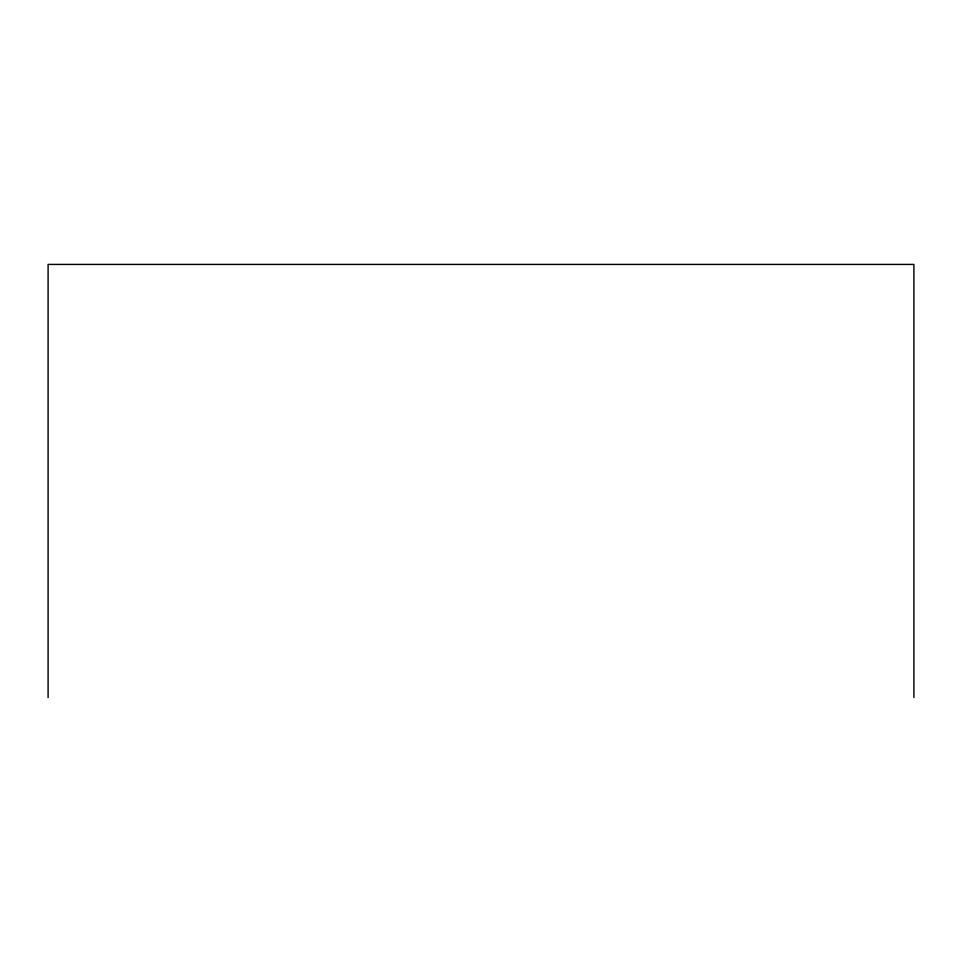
<?xml version="1.0" encoding="UTF-8"?>
<svg xmlns="http://www.w3.org/2000/svg" width="962" height="962" viewBox="0 0 962 962"><rect width="100%" height="100%" fill="white"/><g stroke="black" fill="none" stroke-linecap="round" stroke-linejoin="round"><path stroke-width="1.44" d="M913.9 697.582L913.9 264.418L48.1 264.418L48.1 697.582"/></g></svg>
